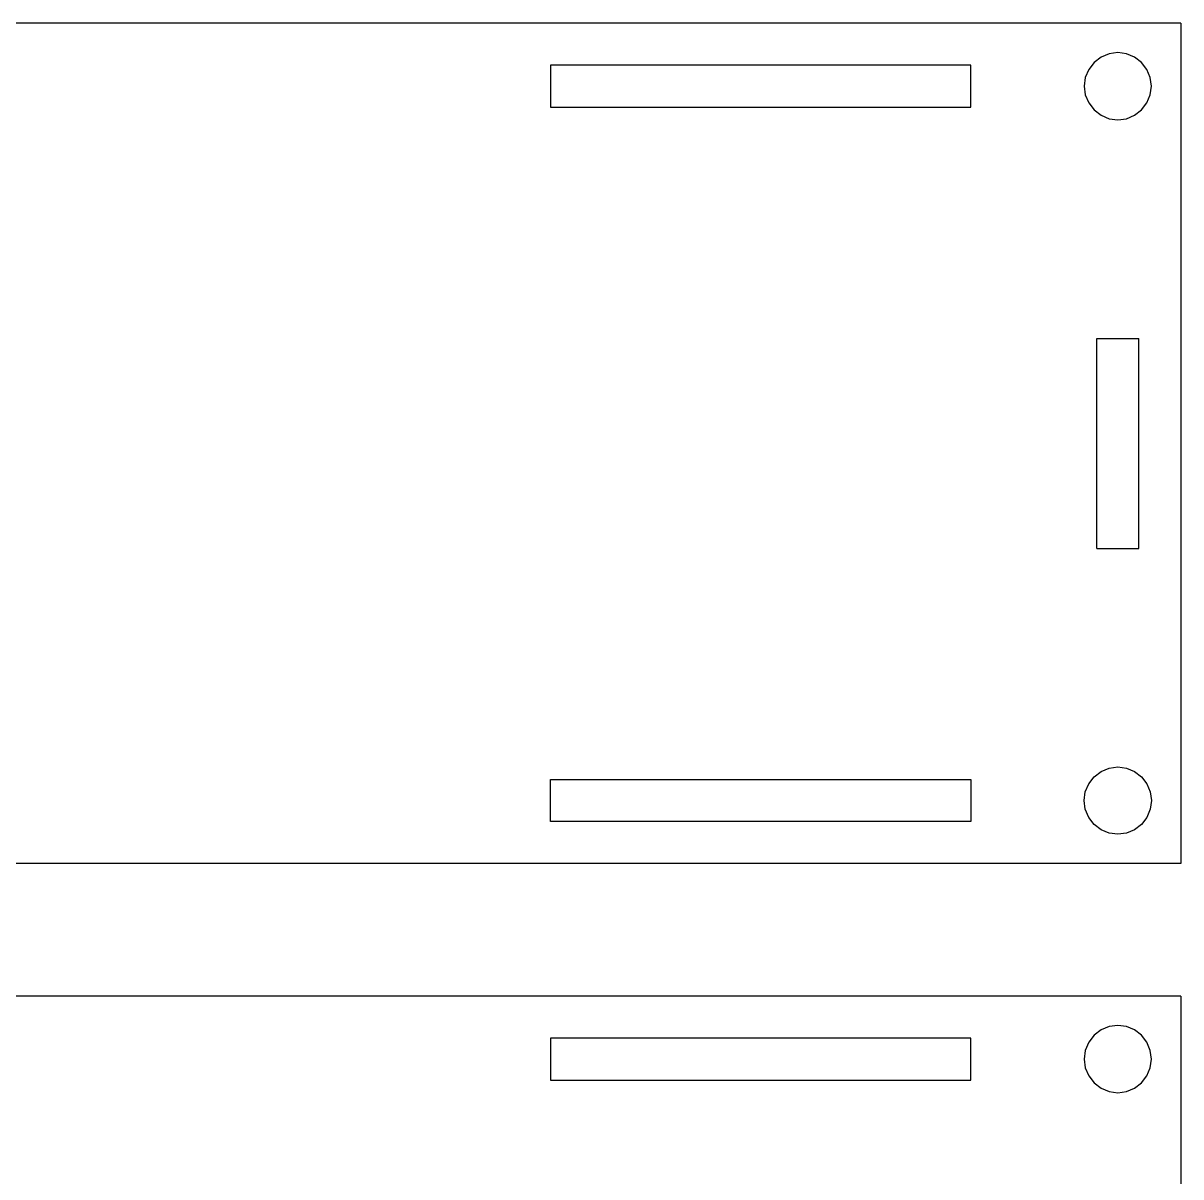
# Model space of a CAD drawing. Header units: metres. Extents: x -60 to 110, y 118 to 308.
# Drawn here: x 55.1 to 110.2, y 211.5 to 266.4 of the extents above; entities that cross this region are included whole.
import ezdxf

# ---------------------------------------------------------------- set-up
doc = ezdxf.new("R2010")
doc.units = ezdxf.units.M

msp = doc.modelspace()

# ---------------------------------------------------------------- linework, layer by layer
at = {"layer": 'Group#5'}
for p, q in [((110.183, 266.396, -2), (0.183, 266.396, -2)), ((110.183, 266.396), (0.183, 266.396)), ((110.183, 266.396, -2), (110.183, 226.396, -2)), ((110.183, 266.396), (110.183, 226.396)), ((110.183, 266.396), (110.183, 266.396, -2)), ((106.051, 264.527, -2), (105.797, 264.196, -2)), ((106.051, 264.527), (105.797, 264.196)), ((106.383, 264.782, -2), (106.051, 264.527, -2)), ((106.383, 264.782), (106.051, 264.527)), ((106.051, 264.527), (106.051, 264.527, -2)), ((106.769, 264.941, -2), (106.383, 264.782, -2)), ((106.769, 264.941), (106.383, 264.782)), ((106.383, 264.782), (106.383, 264.782, -2)), ((107.183, 264.996, -2), (106.769, 264.941, -2)), ((107.183, 264.996), (106.769, 264.941)), ((106.769, 264.941), (106.769, 264.941, -2)), ((107.597, 264.941, -2), (107.183, 264.996, -2)), ((107.597, 264.941), (107.183, 264.996)), ((107.183, 264.996), (107.183, 264.996, -2)), ((107.983, 264.782, -2), (107.597, 264.941, -2)), ((107.983, 264.782), (107.597, 264.941)), ((107.597, 264.941), (107.597, 264.941, -2)), ((108.314, 264.527, -2), (107.983, 264.782, -2)), ((108.314, 264.527), (107.983, 264.782)), ((107.983, 264.782), (107.983, 264.782, -2)), ((108.568, 264.196), (108.314, 264.527)), ((108.568, 264.196, -2), (108.314, 264.527, -2)), ((108.314, 264.527), (108.314, 264.527, -2)), ((80.183, 264.396), (80.183, 262.396)), ((100.183, 264.396), (80.183, 264.396)), ((100.183, 264.396, -2), (80.183, 264.396, -2)), ((80.183, 264.396, -2), (80.183, 262.396, -2)), ((80.183, 264.396), (80.183, 264.396, -2)), ((100.183, 262.396), (100.183, 264.396)), ((100.183, 262.396, -2), (100.183, 264.396, -2)), ((100.183, 264.396), (100.183, 264.396, -2)), ((105.797, 264.196, -2), (105.637, 263.81, -2)), ((105.797, 264.196), (105.637, 263.81)), ((105.797, 264.196), (105.797, 264.196, -2)), ((108.728, 263.81), (108.568, 264.196)), ((108.728, 263.81, -2), (108.568, 264.196, -2)), ((108.568, 264.196), (108.568, 264.196, -2)), ((105.637, 263.81, -2), (105.583, 263.396, -2)), ((105.637, 263.81), (105.583, 263.396)), ((105.583, 263.396), (105.637, 262.982)), ((105.583, 263.396, -2), (105.637, 262.982, -2)), ((105.583, 263.396), (105.583, 263.396, -2)), ((105.637, 263.81), (105.637, 263.81, -2)), ((108.783, 263.396), (108.728, 263.81)), ((108.783, 263.396, -2), (108.728, 263.81, -2)), ((108.728, 263.81), (108.728, 263.81, -2)), ((108.728, 262.982), (108.783, 263.396)), ((108.728, 262.982, -2), (108.783, 263.396, -2)), ((108.783, 263.396), (108.783, 263.396, -2)), ((105.637, 262.982), (105.797, 262.596)), ((105.637, 262.982, -2), (105.797, 262.596, -2)), ((105.637, 262.982), (105.637, 262.982, -2)), ((108.568, 262.596), (108.728, 262.982)), ((108.568, 262.596, -2), (108.728, 262.982, -2)), ((108.728, 262.982), (108.728, 262.982, -2)), ((80.183, 262.396), (100.183, 262.396)), ((80.183, 262.396, -2), (100.183, 262.396, -2)), ((80.183, 262.396), (80.183, 262.396, -2)), ((100.183, 262.396), (100.183, 262.396, -2)), ((105.797, 262.596), (106.051, 262.264)), ((105.797, 262.596, -2), (106.051, 262.264, -2)), ((105.797, 262.596), (105.797, 262.596, -2)), ((108.314, 262.264), (108.568, 262.596)), ((108.314, 262.264, -2), (108.568, 262.596, -2)), ((108.568, 262.596), (108.568, 262.596, -2)), ((106.051, 262.264), (106.383, 262.01)), ((106.051, 262.264, -2), (106.383, 262.01, -2)), ((106.051, 262.264), (106.051, 262.264, -2)), ((106.383, 262.01), (106.769, 261.85)), ((106.383, 262.01, -2), (106.769, 261.85, -2)), ((106.383, 262.01), (106.383, 262.01, -2)), ((106.769, 261.85), (107.183, 261.796)), ((106.769, 261.85, -2), (107.183, 261.796, -2)), ((106.769, 261.85), (106.769, 261.85, -2)), ((107.183, 261.796), (107.597, 261.85)), ((107.183, 261.796, -2), (107.597, 261.85, -2)), ((107.183, 261.796), (107.183, 261.796, -2)), ((107.597, 261.85), (107.983, 262.01)), ((107.597, 261.85, -2), (107.983, 262.01, -2)), ((107.597, 261.85), (107.597, 261.85, -2)), ((107.983, 262.01), (108.314, 262.264)), ((107.983, 262.01, -2), (108.314, 262.264, -2)), ((107.983, 262.01), (107.983, 262.01, -2)), ((108.314, 262.264), (108.314, 262.264, -2)), ((106.183, 241.396), (106.183, 251.396)), ((106.183, 251.396), (108.183, 251.396)), ((106.183, 241.396, -2), (106.183, 251.396, -2)), ((106.183, 251.396, -2), (108.183, 251.396, -2)), ((106.183, 251.396), (106.183, 251.396, -2)), ((108.183, 241.396), (108.183, 251.396)), ((108.183, 241.396, -2), (108.183, 251.396, -2)), ((108.183, 251.396), (108.183, 251.396, -2)), ((106.183, 241.396), (108.183, 241.396)), ((106.183, 241.396, -2), (108.183, 241.396, -2)), ((106.183, 241.396), (106.183, 241.396, -2)), ((108.183, 241.396), (108.183, 241.396, -2)), ((106.383, 230.782, -2), (106.769, 230.941, -2)), ((106.383, 230.782), (106.769, 230.941)), ((106.769, 230.941, -2), (107.183, 230.996, -2)), ((106.769, 230.941), (107.183, 230.996)), ((106.769, 230.941), (106.769, 230.941, -2)), ((107.183, 230.996, -2), (107.597, 230.941, -2)), ((107.183, 230.996), (107.597, 230.941)), ((107.183, 230.996), (107.183, 230.996, -2)), ((107.597, 230.941, -2), (107.983, 230.782, -2)), ((107.597, 230.941), (107.983, 230.782)), ((107.597, 230.941), (107.597, 230.941, -2)), ((80.183, 228.396, -2), (80.183, 230.396, -2)), ((80.183, 230.396, -2), (100.183, 230.396, -2)), ((80.183, 230.396), (100.183, 230.396)), ((80.183, 228.396), (80.183, 230.396)), ((80.183, 230.396), (80.183, 230.396, -2)), ((100.183, 230.396, -2), (100.183, 228.396, -2)), ((100.183, 230.396), (100.183, 228.396)), ((100.183, 230.396), (100.183, 230.396, -2)), ((105.797, 230.196, -2), (106.051, 230.527, -2)), ((105.797, 230.196), (106.051, 230.527)), ((106.051, 230.527, -2), (106.383, 230.782, -2)), ((106.051, 230.527), (106.383, 230.782)), ((106.051, 230.527), (106.051, 230.527, -2)), ((106.383, 230.782), (106.383, 230.782, -2)), ((107.983, 230.782, -2), (108.314, 230.527, -2)), ((107.983, 230.782), (108.314, 230.527)), ((107.983, 230.782), (107.983, 230.782, -2)), ((108.314, 230.527, -2), (108.568, 230.196, -2)), ((108.314, 230.527), (108.568, 230.196)), ((108.314, 230.527), (108.314, 230.527, -2)), ((105.583, 229.396, -2), (105.637, 229.81, -2)), ((105.583, 229.396), (105.637, 229.81)), ((105.637, 229.81, -2), (105.797, 230.196, -2)), ((105.637, 229.81), (105.797, 230.196)), ((105.637, 229.81), (105.637, 229.81, -2)), ((105.797, 230.196), (105.797, 230.196, -2)), ((108.568, 230.196, -2), (108.728, 229.81, -2)), ((108.568, 230.196), (108.728, 229.81)), ((108.568, 230.196), (108.568, 230.196, -2)), ((108.728, 229.81, -2), (108.783, 229.396, -2)), ((108.728, 229.81), (108.783, 229.396)), ((108.728, 229.81), (108.728, 229.81, -2)), ((105.637, 228.982, -2), (105.583, 229.396, -2)), ((105.637, 228.982), (105.583, 229.396)), ((105.583, 229.396), (105.583, 229.396, -2)), ((108.783, 229.396, -2), (108.728, 228.982, -2)), ((108.783, 229.396), (108.728, 228.982)), ((108.783, 229.396), (108.783, 229.396, -2)), ((105.797, 228.596, -2), (105.637, 228.982, -2)), ((105.797, 228.596), (105.637, 228.982)), ((105.637, 228.982), (105.637, 228.982, -2)), ((108.728, 228.982, -2), (108.568, 228.596, -2)), ((108.728, 228.982), (108.568, 228.596)), ((108.728, 228.982), (108.728, 228.982, -2)), ((100.183, 228.396, -2), (80.183, 228.396, -2)), ((100.183, 228.396), (80.183, 228.396)), ((80.183, 228.396), (80.183, 228.396, -2)), ((100.183, 228.396), (100.183, 228.396, -2)), ((106.051, 228.264, -2), (105.797, 228.596, -2)), ((106.051, 228.264), (105.797, 228.596)), ((105.797, 228.596), (105.797, 228.596, -2)), ((106.383, 228.01, -2), (106.051, 228.264, -2)), ((106.383, 228.01), (106.051, 228.264)), ((106.051, 228.264), (106.051, 228.264, -2)), ((108.314, 228.264, -2), (107.983, 228.01, -2)), ((108.314, 228.264), (107.983, 228.01)), ((108.568, 228.596, -2), (108.314, 228.264, -2)), ((108.568, 228.596), (108.314, 228.264)), ((108.314, 228.264), (108.314, 228.264, -2)), ((108.568, 228.596), (108.568, 228.596, -2)), ((106.769, 227.85, -2), (106.383, 228.01, -2)), ((106.769, 227.85), (106.383, 228.01)), ((106.383, 228.01), (106.383, 228.01, -2)), ((107.183, 227.796, -2), (106.769, 227.85, -2)), ((107.183, 227.796), (106.769, 227.85)), ((106.769, 227.85), (106.769, 227.85, -2)), ((107.597, 227.85, -2), (107.183, 227.796, -2)), ((107.597, 227.85), (107.183, 227.796)), ((107.183, 227.796), (107.183, 227.796, -2)), ((107.983, 228.01, -2), (107.597, 227.85, -2)), ((107.983, 228.01), (107.597, 227.85)), ((107.597, 227.85), (107.597, 227.85, -2)), ((107.983, 228.01), (107.983, 228.01, -2)), ((110.183, 226.396, -2), (0.183, 226.396, -2)), ((110.183, 226.396), (0.183, 226.396)), ((110.183, 226.396), (110.183, 226.396, -2)), ((110.183, 220.096, -2), (0.183, 220.096, -2)), ((110.183, 220.096), (0.183, 220.096)), ((110.183, 220.096, -2), (110.183, 180.096, -2)), ((110.183, 220.096), (110.183, 180.096)), ((110.183, 220.096), (110.183, 220.096, -2)), ((106.051, 218.227, -2), (105.797, 217.896, -2)), ((106.051, 218.227), (105.797, 217.896)), ((106.383, 218.482, -2), (106.051, 218.227, -2)), ((106.383, 218.482), (106.051, 218.227)), ((106.051, 218.227), (106.051, 218.227, -2)), ((106.769, 218.641, -2), (106.383, 218.482, -2)), ((106.769, 218.641), (106.383, 218.482)), ((106.383, 218.482), (106.383, 218.482, -2)), ((107.183, 218.696, -2), (106.769, 218.641, -2)), ((107.183, 218.696), (106.769, 218.641)), ((106.769, 218.641), (106.769, 218.641, -2)), ((107.597, 218.641, -2), (107.183, 218.696, -2)), ((107.597, 218.641), (107.183, 218.696)), ((107.183, 218.696), (107.183, 218.696, -2)), ((107.983, 218.482, -2), (107.597, 218.641, -2)), ((107.983, 218.482), (107.597, 218.641)), ((107.597, 218.641), (107.597, 218.641, -2)), ((108.314, 218.227, -2), (107.983, 218.482, -2)), ((108.314, 218.227), (107.983, 218.482)), ((107.983, 218.482), (107.983, 218.482, -2)), ((108.568, 217.896), (108.314, 218.227)), ((108.568, 217.896, -2), (108.314, 218.227, -2)), ((108.314, 218.227), (108.314, 218.227, -2)), ((80.183, 218.096), (80.183, 216.096)), ((100.183, 218.096), (80.183, 218.096)), ((100.183, 218.096, -2), (80.183, 218.096, -2)), ((80.183, 218.096, -2), (80.183, 216.096, -2)), ((80.183, 218.096), (80.183, 218.096, -2)), ((100.183, 216.096), (100.183, 218.096)), ((100.183, 216.096, -2), (100.183, 218.096, -2)), ((100.183, 218.096), (100.183, 218.096, -2)), ((105.797, 217.896, -2), (105.637, 217.51, -2)), ((105.797, 217.896), (105.637, 217.51)), ((105.797, 217.896), (105.797, 217.896, -2)), ((108.728, 217.51), (108.568, 217.896)), ((108.728, 217.51, -2), (108.568, 217.896, -2)), ((108.568, 217.896), (108.568, 217.896, -2)), ((105.637, 217.51, -2), (105.583, 217.096, -2)), ((105.637, 217.51), (105.583, 217.096)), ((105.583, 217.096), (105.637, 216.682)), ((105.583, 217.096, -2), (105.637, 216.682, -2)), ((105.583, 217.096), (105.583, 217.096, -2)), ((105.637, 217.51), (105.637, 217.51, -2)), ((108.783, 217.096), (108.728, 217.51)), ((108.783, 217.096, -2), (108.728, 217.51, -2)), ((108.728, 217.51), (108.728, 217.51, -2)), ((108.728, 216.682), (108.783, 217.096)), ((108.728, 216.682, -2), (108.783, 217.096, -2)), ((108.783, 217.096), (108.783, 217.096, -2)), ((105.637, 216.682), (105.797, 216.296)), ((105.637, 216.682, -2), (105.797, 216.296, -2)), ((105.637, 216.682), (105.637, 216.682, -2)), ((108.568, 216.296), (108.728, 216.682)), ((108.568, 216.296, -2), (108.728, 216.682, -2)), ((108.728, 216.682), (108.728, 216.682, -2)), ((80.183, 216.096), (100.183, 216.096)), ((80.183, 216.096, -2), (100.183, 216.096, -2)), ((80.183, 216.096), (80.183, 216.096, -2)), ((100.183, 216.096), (100.183, 216.096, -2)), ((105.797, 216.296), (106.051, 215.964)), ((105.797, 216.296, -2), (106.051, 215.964, -2)), ((105.797, 216.296), (105.797, 216.296, -2)), ((108.314, 215.964), (108.568, 216.296)), ((108.314, 215.964, -2), (108.568, 216.296, -2)), ((108.568, 216.296), (108.568, 216.296, -2)), ((106.051, 215.964), (106.383, 215.71)), ((106.051, 215.964, -2), (106.383, 215.71, -2)), ((106.051, 215.964), (106.051, 215.964, -2)), ((106.383, 215.71), (106.769, 215.55)), ((106.383, 215.71, -2), (106.769, 215.55, -2)), ((106.383, 215.71), (106.383, 215.71, -2)), ((106.769, 215.55), (107.183, 215.496)), ((106.769, 215.55, -2), (107.183, 215.496, -2)), ((106.769, 215.55), (106.769, 215.55, -2)), ((107.183, 215.496), (107.597, 215.55)), ((107.183, 215.496, -2), (107.597, 215.55, -2)), ((107.183, 215.496), (107.183, 215.496, -2)), ((107.597, 215.55), (107.983, 215.71)), ((107.597, 215.55, -2), (107.983, 215.71, -2)), ((107.597, 215.55), (107.597, 215.55, -2)), ((107.983, 215.71), (108.314, 215.964)), ((107.983, 215.71, -2), (108.314, 215.964, -2)), ((107.983, 215.71), (107.983, 215.71, -2)), ((108.314, 215.964), (108.314, 215.964, -2))]:
    msp.add_line(p, q, dxfattribs=at)

doc.saveas('drawing.dxf')
